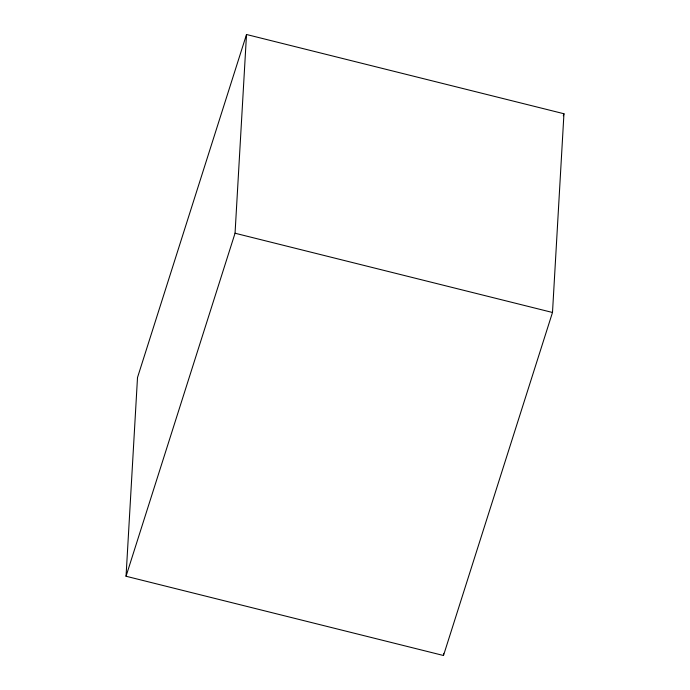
<?xml version="1.0" encoding="UTF-8"?>
<svg xmlns="http://www.w3.org/2000/svg" width="690" height="690" viewBox="0 0 690 690"><rect width="100%" height="100%" fill="white"/><g stroke="black" fill="none" stroke-linecap="round" stroke-linejoin="round"><path stroke-width="1.03" d="M126.046 576.254L137.508 377.525L246.511 34.5L563.954 113.746L552.492 312.475L443.489 655.5L126.046 576.254L235.048 233.229L246.511 34.5M443.489 655.5L443.61 653.352M563.299 115.799L563.954 113.746M235.048 233.229L552.492 312.475"/></g></svg>
